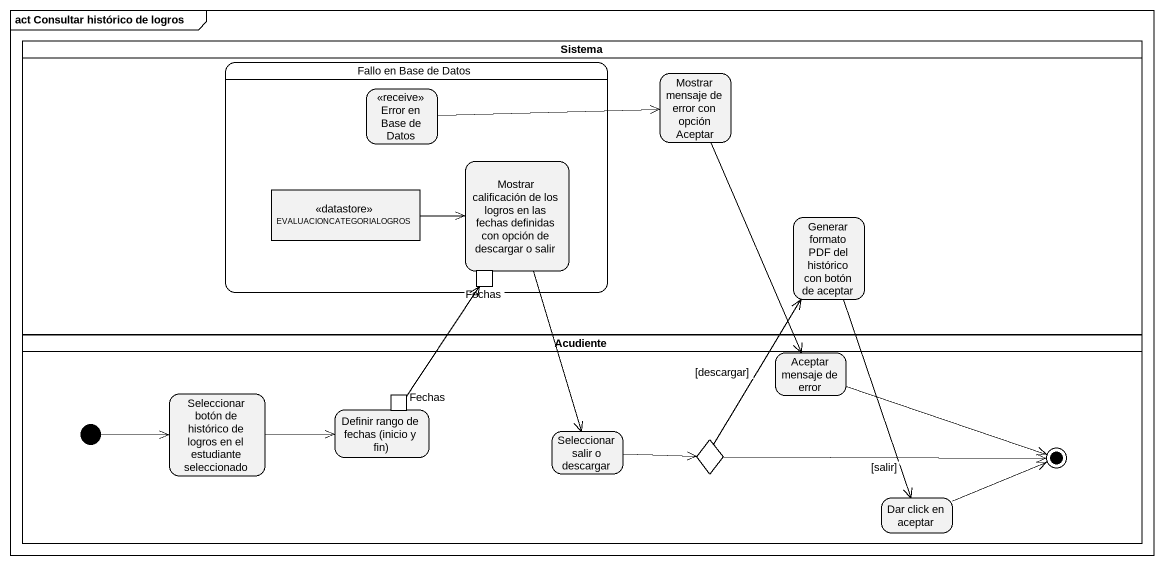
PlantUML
@startuml
mainframe act Consultar histórico de logros
hide empty description
state Sistema <<partition>> {
  state "Fallo en Base de Datos" as Fallo_en_Base_de_Datos {
    state "Error en Base de Datos" as Error_en_Base_de_Datos <<receive>>
    state EVALUACIONCATEGORIALOGROS <<datastore>>
    state "Mostrar calificación de los logros en las fechas definidas con opción de descargar o salir" as Mostrar_calificación_de_los {
      state Fechas <<inputPin>>
    }
  }
  state "Mostrar mensaje de error con opción Aceptar" as Mostrar_mensaje_de_error
  state "Generar formato PDF del histórico con botón de aceptar" as Generar_formato_PDF_del
}
state Acudiente <<partition>> {
  state "Aceptar mensaje de error" as Aceptar_mensaje_de_error
  state "Seleccionar botón de histórico de logros en el estudiante seleccionado" as Seleccionar_botón_de
  state "Definir rango de fechas (inicio y fin)" as Definir_rango_de_fechas {
    state "Fechas" as Fechas_2 <<inputPin>>
  }
  state "Seleccionar salir o descargar" as Seleccionar_salir_o
  state choice1 <<choice>>
  state "Dar click en aceptar" as Dar_click_en_aceptar
  Aceptar_mensaje_de_error -right-> [*]
  [*] -right-> Seleccionar_botón_de
  choice1 -right-> [*] : [salir]
  Dar_click_en_aceptar -right-> [*]
}
Error_en_Base_de_Datos -right-> Mostrar_mensaje_de_error
Mostrar_mensaje_de_error --> Aceptar_mensaje_de_error
EVALUACIONCATEGORIALOGROS -right-> Mostrar_calificación_de_los
Mostrar_calificación_de_los --> Seleccionar_salir_o
Generar_formato_PDF_del --> Dar_click_en_aceptar
Seleccionar_botón_de -right-> Definir_rango_de_fechas
Definir_rango_de_fechas -up-> Fechas
Seleccionar_salir_o -right-> choice1
choice1 -up-> Generar_formato_PDF_del : [descargar]
@enduml
